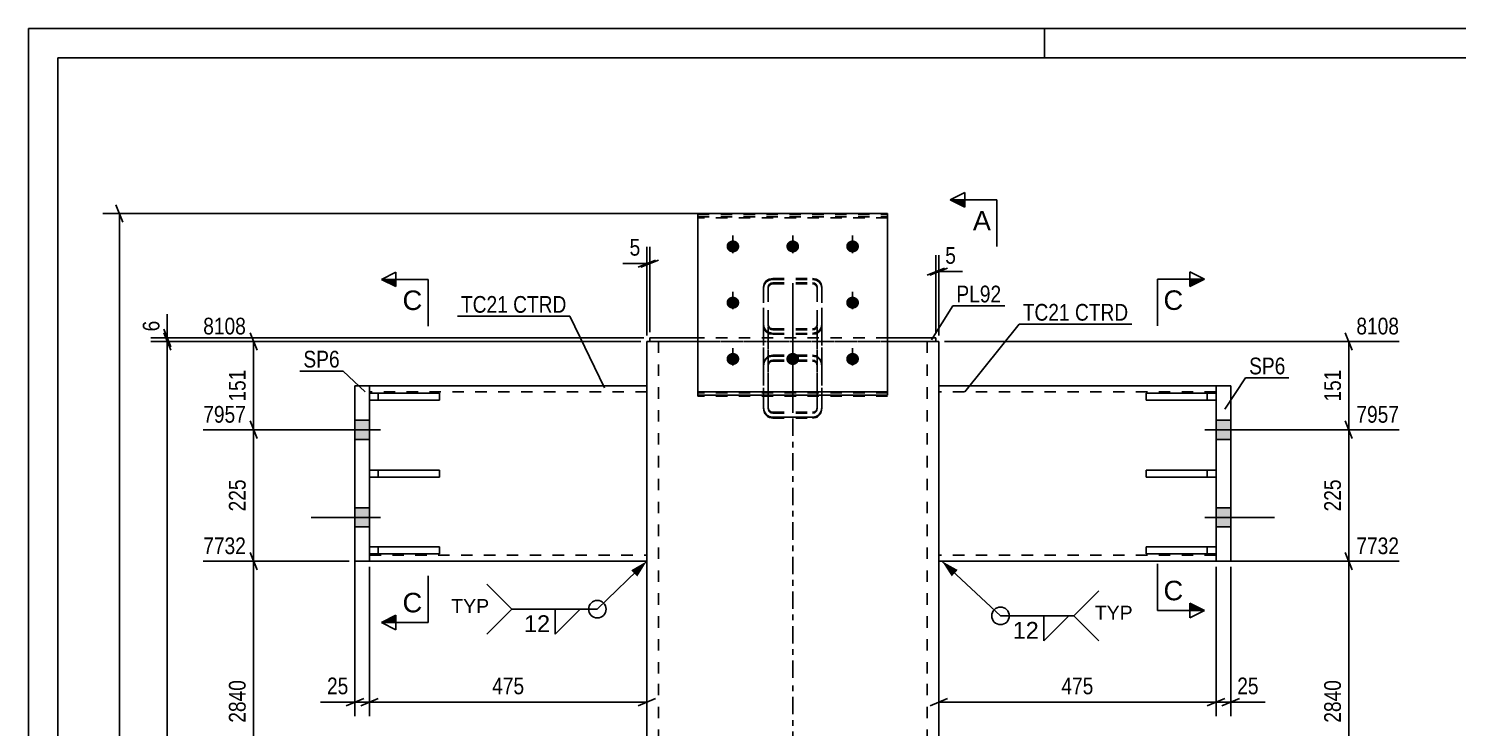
# Model space of a CAD drawing. Header units: millimetres. Extents: x -131 to 463, y -178 to 242.
# Drawn here: x -130.9 to 113.8, y 122.5 to 242.2 of the extents above; entities that cross this region are included whole.
import ezdxf

# ---------------------------------------------------------------- set-up
doc = ezdxf.new("R2010")
doc.units = ezdxf.units.MM
doc.linetypes.add('DXK_LINE_DOT2', pattern=[3.9198, 1.9599, -1.9599])
doc.linetypes.add('DXK_LINE_DOT3', pattern=[5.9187, 2.979, -0.9799, 0.9799, -0.9799])
doc.styles.add('Arial', font='ARIAL.TTF', dxfattribs={"height": 0.2})
doc.styles.add('Arial Narrow', font='ARIALN.TTF', dxfattribs={"height": 0.2})

# ---------------------------------------------------------------- blocks, each defined once
blk = doc.blocks.new('Unknown-284876763-1134')
at = {"color": 5, "linetype": 'Continuous'}
for p, q in [((463.1, 242.17), (-130.9, 242.17)), ((-130.9, 242.17), (-130.9, -177.83)), ((43.1, 237.17), (43.1, 242.17)), ((458.1, 237.17), (-125.9, 237.17)), ((-125.9, 237.17), (-125.9, -172.83))]:
    blk.add_line(p, q, dxfattribs=at)
blk = doc.blocks.new('Part-284876763-1867 - 1855')
at = {"color": 2, "linetype": 'Continuous'}
for p, q in [((60.51, 152.25), (60.51, 153.45)), ((72.51, 153.45), (60.51, 153.45)), ((72.51, 152.25), (60.51, 152.25)), ((72.51, 153.45), (72.51, 152.25))]:
    blk.add_line(p, q, dxfattribs=at)
at = {"color": 7, "linetype": 'DXK_LINE_DOT2'}
for p, q in [((71.01, 152.25), (71.01, 153.45)), ((72.51, 153.45), (72.51, 153.45)), ((72.51, 153.45), (72.51, 153.45)), ((72.51, 152.25), (72.51, 152.25)), ((72.51, 152.25), (72.51, 152.25))]:
    blk.add_line(p, q, dxfattribs=at)
blk = doc.blocks.new('Part-284876763-1868 - 1855')
at = {"color": 2, "linetype": 'Continuous'}
for p, q in [((60.51, 178.55), (60.51, 179.75)), ((72.51, 179.75), (60.51, 179.75)), ((72.51, 179.75), (72.51, 178.55)), ((72.51, 178.55), (60.51, 178.55))]:
    blk.add_line(p, q, dxfattribs=at)
at = {"color": 7, "linetype": 'DXK_LINE_DOT2'}
for p, q in [((71.01, 178.55), (71.01, 179.75)), ((72.51, 179.75), (72.51, 179.75)), ((72.51, 179.75), (72.51, 179.75)), ((72.51, 178.55), (72.51, 178.55)), ((72.51, 178.55), (72.51, 178.55))]:
    blk.add_line(p, q, dxfattribs=at)
blk = doc.blocks.new('Part-284876763-1869 - 1855')
at = {"color": 2, "linetype": 'Continuous'}
for p, q in [((60.51, 165.4), (60.51, 166.6)), ((72.51, 166.6), (60.51, 166.6)), ((72.51, 166.6), (72.51, 165.4)), ((72.51, 165.4), (60.51, 165.4))]:
    blk.add_line(p, q, dxfattribs=at)
at = {"color": 7, "linetype": 'DXK_LINE_DOT2'}
for p, q in [((71.01, 165.4), (71.01, 166.6)), ((72.51, 166.6), (72.51, 166.6)), ((72.51, 166.6), (72.51, 166.6)), ((72.51, 165.4), (72.51, 165.4)), ((72.51, 165.4), (72.51, 165.4))]:
    blk.add_line(p, q, dxfattribs=at)
blk = doc.blocks.new('Part-284876763-1870 - 1855')
at = {"color": 7, "linetype": 'DXK_LINE_DOT2'}
for p, q in [((72.51, 153.45), (60.51, 153.45)), ((60.51, 153.45), (60.51, 152.25)), ((60.51, 152.25), (72.51, 152.25)), ((71.01, 153.45), (71.01, 152.25)), ((72.51, 152.25), (72.51, 153.45))]:
    blk.add_line(p, q, dxfattribs=at)
blk = doc.blocks.new('Part-284876763-1871 - 1855')
at = {"color": 7, "linetype": 'DXK_LINE_DOT2'}
for p, q in [((72.51, 179.75), (60.51, 179.75)), ((60.51, 179.75), (60.51, 178.55)), ((71.01, 179.75), (71.01, 178.55)), ((72.51, 178.55), (72.51, 179.75)), ((60.51, 178.55), (72.51, 178.55))]:
    blk.add_line(p, q, dxfattribs=at)
blk = doc.blocks.new('Part-284876763-1872 - 1855')
at = {"color": 7, "linetype": 'DXK_LINE_DOT2'}
for p, q in [((72.51, 166.6), (60.51, 166.6)), ((60.51, 166.6), (60.51, 165.4)), ((71.01, 165.4), (71.01, 166.6)), ((72.51, 165.4), (72.51, 166.6)), ((60.51, 165.4), (72.51, 165.4))]:
    blk.add_line(p, q, dxfattribs=at)
blk = doc.blocks.new('Bolt-284876763-1873 - 1855')
at = {"linetype": 'Continuous'}
for points in [[(-10.26, 203.84), (-10.49, 203.87), (-10.7, 203.93), (-10.9, 204.04), (-11.07, 204.19), (-11.21, 204.36), (-11.3, 204.56), (-11.35, 204.77), (-11.35, 204.99), (-11.3, 205.2), (-11.21, 205.4), (-11.07, 205.57), (-10.9, 205.71), (-10.7, 205.82), (-10.49, 205.89), (-10.26, 205.91), (-10.03, 205.89), (-9.81, 205.82), (-9.61, 205.71), (-9.44, 205.57), (-9.3, 205.4), (-9.21, 205.2), (-9.16, 204.99), (-9.16, 204.77), (-9.21, 204.56), (-9.3, 204.36), (-9.44, 204.19), (-9.61, 204.04), (-9.81, 203.93), (-10.03, 203.87)], [(-0.01, 203.84), (-0.24, 203.87), (-0.45, 203.93), (-0.65, 204.04), (-0.82, 204.19), (-0.96, 204.36), (-1.05, 204.56), (-1.1, 204.77), (-1.1, 204.99), (-1.05, 205.2), (-0.96, 205.4), (-0.82, 205.57), (-0.65, 205.71), (-0.45, 205.82), (-0.24, 205.89), (-0.01, 205.91), (0.22, 205.89), (0.44, 205.82), (0.64, 205.71), (0.81, 205.57), (0.95, 205.4), (1.04, 205.2), (1.09, 204.99), (1.09, 204.77), (1.04, 204.56), (0.95, 204.36), (0.81, 204.19), (0.64, 204.04), (0.44, 203.93), (0.22, 203.87)], [(10.24, 203.84), (10.01, 203.87), (9.8, 203.93), (9.6, 204.04), (9.43, 204.19), (9.29, 204.36), (9.2, 204.56), (9.15, 204.77), (9.15, 204.99), (9.2, 205.2), (9.29, 205.4), (9.43, 205.57), (9.6, 205.71), (9.8, 205.82), (10.01, 205.89), (10.24, 205.91), (10.47, 205.89), (10.69, 205.82), (10.89, 205.71), (11.06, 205.57), (11.2, 205.4), (11.29, 205.2), (11.34, 204.99), (11.34, 204.77), (11.29, 204.56), (11.2, 204.36), (11.06, 204.19), (10.89, 204.04), (10.69, 203.93), (10.47, 203.87)], [(-10.26, 194.21), (-10.49, 194.24), (-10.7, 194.3), (-10.9, 194.41), (-11.07, 194.55), (-11.21, 194.73), (-11.3, 194.93), (-11.35, 195.14), (-11.35, 195.35), (-11.3, 195.57), (-11.21, 195.76), (-11.07, 195.94), (-10.9, 196.08), (-10.7, 196.19), (-10.49, 196.26), (-10.26, 196.28), (-10.03, 196.26), (-9.81, 196.19), (-9.61, 196.08), (-9.44, 195.94), (-9.3, 195.76), (-9.21, 195.57), (-9.16, 195.35), (-9.16, 195.14), (-9.21, 194.93), (-9.3, 194.73), (-9.44, 194.55), (-9.61, 194.41), (-9.81, 194.3), (-10.03, 194.24)], [(10.24, 194.21), (10.01, 194.24), (9.8, 194.3), (9.6, 194.41), (9.43, 194.55), (9.29, 194.73), (9.2, 194.93), (9.15, 195.14), (9.15, 195.35), (9.2, 195.57), (9.29, 195.76), (9.43, 195.94), (9.6, 196.08), (9.8, 196.19), (10.01, 196.26), (10.24, 196.28), (10.47, 196.26), (10.69, 196.19), (10.89, 196.08), (11.06, 195.94), (11.2, 195.76), (11.29, 195.57), (11.34, 195.35), (11.34, 195.14), (11.29, 194.93), (11.2, 194.73), (11.06, 194.55), (10.89, 194.41), (10.69, 194.3), (10.47, 194.24)], [(-10.26, 184.58), (-10.49, 184.6), (-10.7, 184.67), (-10.9, 184.78), (-11.07, 184.92), (-11.21, 185.1), (-11.3, 185.3), (-11.35, 185.51), (-11.35, 185.72), (-11.3, 185.93), (-11.21, 186.13), (-11.07, 186.31), (-10.9, 186.45), (-10.7, 186.56), (-10.49, 186.63), (-10.26, 186.65), (-10.03, 186.63), (-9.81, 186.56), (-9.61, 186.45), (-9.44, 186.31), (-9.3, 186.13), (-9.21, 185.93), (-9.16, 185.72), (-9.16, 185.51), (-9.21, 185.3), (-9.3, 185.1), (-9.44, 184.92), (-9.61, 184.78), (-9.81, 184.67), (-10.03, 184.6)], [(-0.01, 184.58), (-0.24, 184.6), (-0.45, 184.67), (-0.65, 184.78), (-0.82, 184.92), (-0.96, 185.1), (-1.05, 185.3), (-1.1, 185.51), (-1.1, 185.72), (-1.05, 185.93), (-0.96, 186.13), (-0.82, 186.31), (-0.65, 186.45), (-0.45, 186.56), (-0.24, 186.63), (-0.01, 186.65), (0.22, 186.63), (0.44, 186.56), (0.64, 186.45), (0.81, 186.31), (0.95, 186.13), (1.04, 185.93), (1.09, 185.72), (1.09, 185.51), (1.04, 185.3), (0.95, 185.1), (0.81, 184.92), (0.64, 184.78), (0.44, 184.67), (0.22, 184.6)], [(10.24, 184.58), (10.01, 184.6), (9.8, 184.67), (9.6, 184.78), (9.43, 184.92), (9.29, 185.1), (9.2, 185.3), (9.15, 185.51), (9.15, 185.72), (9.2, 185.93), (9.29, 186.13), (9.43, 186.31), (9.6, 186.45), (9.8, 186.56), (10.01, 186.63), (10.24, 186.65), (10.47, 186.63), (10.69, 186.56), (10.89, 186.45), (11.06, 186.31), (11.2, 186.13), (11.29, 185.93), (11.34, 185.72), (11.34, 185.51), (11.29, 185.3), (11.2, 185.1), (11.06, 184.92), (10.89, 184.78), (10.69, 184.67), (10.47, 184.6)]]:
    blk.add_hatch(color=1, dxfattribs=at).paths.add_polyline_path(points)
at = {"color": 1, "linetype": 'Continuous'}
for p, q in [((-10.26, 203.89), (-10.26, 206.73)), ((-0.01, 203.89), (-0.01, 206.73)), ((10.24, 203.89), (10.24, 206.73)), ((-10.26, 194.25), (-10.26, 197.09)), ((10.24, 194.25), (10.24, 197.09)), ((-10.26, 184.62), (-10.26, 187.46)), ((-0.01, 184.62), (-0.01, 187.46)), ((10.24, 184.62), (10.24, 187.46))]:
    blk.add_line(p, q, dxfattribs=at)
blk = doc.blocks.new('Part-284876763-1874 - 1855')
at = {"color": 2, "linetype": 'Continuous'}
for p, q in [((16.24, 210.52), (-16.26, 210.52)), ((-16.26, 210.52), (-16.26, 179.43)), ((16.24, 210.52), (16.24, 179.43)), ((-16.26, 179.98), (16.24, 179.98)), ((-16.26, 179.43), (16.24, 179.43))]:
    blk.add_line(p, q, dxfattribs=at)
at = {"color": 7, "linetype": 'DXK_LINE_DOT2'}
for p, q in [((-16.26, 210.52), (-16.26, 209.97)), ((16.24, 209.97), (16.24, 210.52)), ((-16.26, 209.97), (16.24, 209.97))]:
    blk.add_line(p, q, dxfattribs=at)
blk = doc.blocks.new('Bolt-284876763-2067 - 1855')
at = {"linetype": 'Continuous'}
for points in [[(-74.99, 175.15), (-74.99, 171.85), (-72.49, 171.85), (-72.49, 175.15)], [(-74.99, 175.15), (-74.99, 171.85), (-72.49, 171.85), (-72.49, 175.15)], [(-74.99, 160.15), (-74.99, 156.85), (-72.49, 156.85), (-72.49, 160.15)], [(-74.99, 160.15), (-74.99, 156.85), (-72.49, 156.85), (-72.49, 160.15)]]:
    blk.add_hatch(color=1, dxfattribs=at).paths.add_polyline_path(points)
at = {"color": 1, "linetype": 'Continuous'}
for p, q in [((-72.49, 175.15), (-74.99, 175.15)), ((-72.49, 175.15), (-74.99, 175.15)), ((-70.59, 173.5), (-82.49, 173.5)), ((-70.59, 173.5), (-82.49, 173.5)), ((-72.49, 171.85), (-74.99, 171.85)), ((-72.49, 171.85), (-74.99, 171.85)), ((-72.49, 160.15), (-74.99, 160.15)), ((-72.49, 160.15), (-74.99, 160.15)), ((-70.59, 158.5), (-82.49, 158.5)), ((-70.59, 158.5), (-82.49, 158.5)), ((-72.49, 156.85), (-74.99, 156.85)), ((-72.49, 156.85), (-74.99, 156.85))]:
    blk.add_line(p, q, dxfattribs=at)
blk = doc.blocks.new('Part-284876763-1886 - 1855')
at = {"color": 7, "linetype": 'DXK_LINE_DOT2'}
for p, q in [((-5.01, 197.72), (-4.89, 198.3)), ((-4.89, 198.3), (-4.54, 198.79)), ((-4.54, 198.79), (-4.02, 199.11)), ((-3.97, 198.25), (-4.15, 198.01)), ((-4.02, 199.11), (-3.41, 199.23)), ((-3.71, 198.42), (-3.97, 198.25)), ((-3.41, 198.47), (-3.71, 198.42)), ((-3.41, 199.23), (3.39, 199.23)), ((-3.41, 198.47), (3.39, 198.47)), ((3.39, 199.23), (4.01, 199.11)), ((3.7, 198.42), (3.39, 198.47)), ((3.96, 198.25), (3.7, 198.42)), ((4.13, 198.01), (3.96, 198.25)), ((4.01, 199.11), (4.52, 198.79)), ((4.52, 198.79), (4.87, 198.3)), ((4.87, 198.3), (4.99, 197.72)), ((-5.01, 191.33), (-5.01, 197.72)), ((-5.01, 197.72), (-5.01, 184.4)), ((-4.15, 198.01), (-4.21, 197.72)), ((-4.21, 197.72), (-4.21, 189.21)), ((-4.21, 197.72), (-4.21, 184.4)), ((4.19, 197.72), (4.13, 198.01)), ((4.19, 197.72), (4.19, 189.21)), ((4.19, 197.72), (4.19, 184.4)), ((4.99, 191.33), (4.99, 197.72)), ((4.99, 197.72), (4.99, 184.4)), ((-5.01, 177.17), (-5.01, 191.33)), ((-4.89, 190.76), (-5.01, 191.33)), ((-4.21, 191.33), (-4.15, 191.04)), ((-4.15, 191.04), (-3.97, 190.8)), ((3.96, 190.8), (4.13, 191.04)), ((4.13, 191.04), (4.19, 191.33)), ((4.99, 191.33), (4.87, 190.76)), ((4.99, 191.33), (4.99, 177.17)), ((-4.54, 190.27), (-4.89, 190.76)), ((-4.02, 189.94), (-4.54, 190.27)), ((-4.21, 189.21), (-4.21, 177.17)), ((-3.41, 189.83), (-4.02, 189.94)), ((-3.97, 190.8), (-3.71, 190.64)), ((-3.71, 190.64), (-3.41, 190.58)), ((-3.41, 190.58), (3.39, 190.58)), ((-3.41, 189.83), (3.39, 189.83)), ((3.39, 190.58), (3.7, 190.64)), ((4.01, 189.94), (3.39, 189.83)), ((3.7, 190.64), (3.96, 190.8)), ((4.52, 190.27), (4.01, 189.94)), ((4.19, 189.21), (4.19, 177.17)), ((4.87, 190.76), (4.52, 190.27)), ((-3.41, 186.11), (-4.02, 185.98)), ((-3.41, 186.11), (3.39, 186.11)), ((4.01, 185.98), (3.39, 186.11)), ((-4.89, 185.05), (-5.01, 184.4)), ((-5.01, 184.4), (-5.01, 177.17)), ((-4.21, 184.4), (-4.15, 184.73)), ((-4.21, 177.17), (-4.21, 184.4)), ((-3.71, 185.19), (-3.41, 185.25)), ((-3.41, 185.25), (3.39, 185.25)), ((3.39, 185.25), (3.7, 185.19)), ((4.13, 184.73), (4.19, 184.4)), ((4.19, 177.17), (4.19, 184.4)), ((4.99, 184.4), (4.87, 185.05)), ((4.99, 177.17), (4.99, 184.4)), ((-5.01, 177.17), (-4.89, 176.52)), ((-4.15, 176.84), (-4.21, 177.17)), ((-3.41, 176.32), (-3.71, 176.38)), ((-3.41, 176.32), (3.39, 176.32)), ((3.7, 176.38), (3.39, 176.32)), ((4.19, 177.17), (4.13, 176.84)), ((4.87, 176.52), (4.99, 177.17)), ((-4.02, 175.59), (-3.41, 175.46)), ((-3.41, 175.46), (3.39, 175.46)), ((3.39, 175.46), (4.01, 175.59))]:
    blk.add_line(p, q, dxfattribs=at)
at = {"color": 7, "linetype": 'DXK_LINE_DOT3'}
blk.add_line((-0.01, 197.95), (-0.01, 177.36), dxfattribs=at)
at = {"color": 7, "linetype": 'DXK_LINE_DOT2'}
for centre, radius, start, end in [((-3.34, 184.47), 1.65, 114.32, 159.2417), ((-3.37, 184.44), 0.827, 114.32, 159.2417), ((3.36, 184.44), 0.827, 20.7583, 65.68), ((3.32, 184.47), 1.65, 20.7583, 65.68), ((-3.34, 177.1), 1.65, 200.7583, 245.68), ((-3.37, 177.13), 0.827, 200.7583, 245.68), ((3.36, 177.13), 0.827, 294.32, 339.2417), ((3.32, 177.1), 1.65, 294.32, 339.2417)]:
    blk.add_arc(centre, radius, start, end, dxfattribs=at)
blk = doc.blocks.new('Part-284876763-1970 - 1855')
at = {"color": 2, "linetype": 'Continuous'}
for p, q in [((25.01, 181), (25.01, 179)), ((72.51, 181), (25.01, 181)), ((25.01, 151), (25.01, 179)), ((25.01, 151), (72.51, 151))]:
    blk.add_line(p, q, dxfattribs=at)
at = {"color": 7, "linetype": 'DXK_LINE_DOT2'}
for p, q in [((72.51, 180), (25.01, 180)), ((72.51, 151), (72.51, 181)), ((25.01, 152), (25.01, 152.08)), ((72.51, 152), (25.01, 152))]:
    blk.add_line(p, q, dxfattribs=at)
blk = doc.blocks.new('Part-284876763-1942 - 1855')
at = {"color": 2, "linetype": 'Continuous'}
for p, q in [((-72.49, 181), (-25, 181)), ((-72.49, 151), (-25, 151))]:
    blk.add_line(p, q, dxfattribs=at)
at = {"color": 7, "linetype": 'DXK_LINE_DOT2'}
for p, q in [((-72.49, 181), (-72.49, 151)), ((-24.99, 180), (-72.49, 180)), ((-25, 181), (-24.99, 181)), ((-24.99, 181), (-25, 181)), ((-24.99, 181), (-24.99, 151)), ((-72.49, 152), (-24.99, 152)), ((-25, 151), (-24.99, 151)), ((-24.99, 151), (-25, 151))]:
    blk.add_line(p, q, dxfattribs=at)
blk = doc.blocks.new('Part-284876763-2005 - 1855')
at = {"color": 2, "linetype": 'Continuous'}
for p, q in [((72.51, 181), (72.51, 151)), ((75.01, 181), (72.51, 181)), ((75.01, 151), (75.01, 181)), ((72.51, 151), (75.01, 151))]:
    blk.add_line(p, q, dxfattribs=at)
blk = doc.blocks.new('Part-284876763-2015 - 1855')
at = {"color": 2, "linetype": 'Continuous'}
for p, q in [((-74.99, 181), (-74.99, 151)), ((-72.49, 181), (-74.99, 181)), ((-72.49, 151), (-72.49, 181)), ((-74.99, 151), (-72.49, 151))]:
    blk.add_line(p, q, dxfattribs=at)
blk = doc.blocks.new('Part-284876763-2017 - 1855')
at = {"color": 2, "linetype": 'Continuous'}
for p, q in [((-72.49, 153.45), (-60.49, 153.45)), ((-72.49, 153.45), (-72.49, 152.25)), ((-72.49, 152.25), (-60.49, 152.25)), ((-60.49, 153.45), (-60.49, 152.25))]:
    blk.add_line(p, q, dxfattribs=at)
at = {"color": 7, "linetype": 'DXK_LINE_DOT2'}
blk.add_line((-70.99, 152.25), (-70.99, 153.45), dxfattribs=at)
blk = doc.blocks.new('Part-284876763-2020 - 1855')
at = {"color": 7, "linetype": 'DXK_LINE_DOT2'}
for p, q in [((-60.49, 153.45), (-72.49, 153.45)), ((-72.49, 153.45), (-72.49, 152.25)), ((-72.49, 152.25), (-60.49, 152.25)), ((-70.99, 153.45), (-70.99, 152.25)), ((-60.49, 152.25), (-60.49, 153.45))]:
    blk.add_line(p, q, dxfattribs=at)
blk = doc.blocks.new('Part-284876763-2040 - 1855')
at = {"color": 2, "linetype": 'Continuous'}
for p, q in [((-24.5, 189.21), (-16.26, 189.21)), ((-24.5, 189.21), (-24.5, 188.61)), ((-24.5, 188.61), (-22.82, 188.61)), ((24.5, 189.21), (16.24, 189.21)), ((24.5, 188.61), (22.82, 188.61)), ((24.5, 189.21), (24.5, 188.61))]:
    blk.add_line(p, q, dxfattribs=at)
at = {"color": 7, "linetype": 'DXK_LINE_DOT2'}
for p, q in [((22.82, 188.61), (-22.82, 188.61)), ((16.24, 189.21), (-16.26, 189.21))]:
    blk.add_line(p, q, dxfattribs=at)
blk = doc.blocks.new('Part-284876763-2041 - 1855')
at = {"color": 7, "linetype": 'DXK_LINE_DOT2'}
for p, q in [((-4.89, 198.47), (-5.01, 197.89)), ((-4.54, 198.96), (-4.89, 198.47)), ((-4.02, 199.28), (-4.54, 198.96)), ((-4.15, 198.18), (-3.97, 198.43)), ((-3.41, 199.4), (-4.02, 199.28)), ((-3.97, 198.43), (-3.71, 198.59)), ((-3.71, 198.59), (-3.41, 198.65)), ((-3.41, 199.4), (3.39, 199.4)), ((-3.41, 198.65), (3.39, 198.65)), ((4.01, 199.28), (3.39, 199.4)), ((3.39, 198.65), (3.7, 198.59)), ((3.7, 198.59), (3.96, 198.43)), ((3.96, 198.43), (4.13, 198.18)), ((4.52, 198.96), (4.01, 199.28)), ((4.87, 198.47), (4.52, 198.96)), ((4.99, 197.89), (4.87, 198.47)), ((-5.01, 184.58), (-5.01, 197.89)), ((-5.01, 197.89), (-5.01, 191.5)), ((-4.21, 197.89), (-4.15, 198.18)), ((-4.21, 197.89), (-4.21, 184.58)), ((-4.21, 191.5), (-4.21, 197.89)), ((4.13, 198.18), (4.19, 197.89)), ((4.19, 197.89), (4.19, 184.58)), ((4.19, 191.5), (4.19, 197.89)), ((4.99, 184.58), (4.99, 197.89)), ((4.99, 191.5), (4.99, 197.89)), ((-5.01, 191.5), (-5.01, 179.43)), ((-5.01, 191.5), (-4.89, 190.93)), ((-4.89, 190.93), (-4.54, 190.44)), ((-4.21, 177.34), (-4.21, 191.5)), ((-4.15, 191.22), (-4.21, 191.5)), ((-3.97, 190.97), (-4.15, 191.22)), ((-3.71, 190.81), (-3.97, 190.97)), ((3.96, 190.97), (3.7, 190.81)), ((4.13, 191.22), (3.96, 190.97)), ((4.19, 191.5), (4.13, 191.22)), ((4.19, 177.34), (4.19, 191.5)), ((4.52, 190.44), (4.87, 190.93)), ((4.87, 190.93), (4.99, 191.5)), ((4.99, 191.5), (4.99, 179.43)), ((-4.54, 190.44), (-4.02, 190.12)), ((-4.02, 190.12), (-3.41, 190)), ((-3.41, 190.75), (-3.71, 190.81)), ((-3.41, 190.75), (3.39, 190.75)), ((-3.41, 190), (3.39, 190)), ((3.7, 190.81), (3.39, 190.75)), ((3.39, 190), (4.01, 190.12)), ((4.01, 190.12), (4.52, 190.44)), ((-4.02, 186.15), (-3.41, 186.28)), ((-3.41, 186.28), (3.39, 186.28)), ((3.39, 186.28), (4.01, 186.15)), ((-5.01, 184.58), (-4.89, 185.23)), ((-5.01, 184.58), (-5.01, 179.43)), ((-4.15, 184.9), (-4.21, 184.58)), ((-4.21, 177.34), (-4.21, 184.58)), ((-3.41, 185.43), (-3.71, 185.36)), ((-3.41, 185.43), (3.39, 185.43)), ((3.7, 185.36), (3.39, 185.43)), ((4.19, 184.58), (4.13, 184.9)), ((4.19, 177.34), (4.19, 184.58)), ((4.87, 185.23), (4.99, 184.58)), ((4.99, 184.58), (4.99, 179.43)), ((-4.21, 177.34), (-4.15, 177.01)), ((-3.71, 176.55), (-3.41, 176.49)), ((-3.41, 176.49), (3.39, 176.49)), ((3.39, 176.49), (3.7, 176.55)), ((4.13, 177.01), (4.19, 177.34))]:
    blk.add_line(p, q, dxfattribs=at)
at = {"color": 7, "linetype": 'DXK_LINE_DOT3'}
blk.add_line((-0.01, 177.54), (-0.01, 198.12), dxfattribs=at)
at = {"color": 2, "linetype": 'Continuous'}
for p, q in [((-5.01, 179.43), (-5.01, 177.34)), ((4.99, 179.43), (4.99, 177.34)), ((-4.89, 176.69), (-5.01, 177.34)), ((4.99, 177.34), (4.87, 176.69)), ((-3.41, 175.64), (-4.02, 175.77)), ((-3.41, 175.64), (3.39, 175.64)), ((4.01, 175.77), (3.39, 175.64))]:
    blk.add_line(p, q, dxfattribs=at)
at = {"color": 7, "linetype": 'DXK_LINE_DOT2'}
for centre, radius, start, end in [((-3.34, 184.64), 1.65, 114.32, 159.2417), ((3.32, 184.64), 1.65, 20.7583, 65.68), ((-3.37, 184.61), 0.827, 114.32, 159.2417), ((3.36, 184.61), 0.827, 20.7583, 65.68), ((-3.37, 177.31), 0.827, 200.7583, 245.68), ((3.36, 177.31), 0.827, 294.32, 339.2417)]:
    blk.add_arc(centre, radius, start, end, dxfattribs=at)
at = {"color": 2, "linetype": 'Continuous'}
for centre, start, end in [((-3.34, 177.27), 200.7583, 245.68), ((3.32, 177.27), 294.32, 339.2417)]:
    blk.add_arc(centre, 1.65, start, end, dxfattribs=at)
blk = doc.blocks.new('Part-284876763-2043 - 1855')
at = {"color": 7, "linetype": 'DXK_LINE_DOT2'}
for p, q in [((-16.26, 210.34), (16.24, 210.34)), ((-16.26, 209.8), (-16.26, 210.34)), ((-16.26, 179.26), (-16.26, 210.34)), ((16.24, 209.8), (-16.26, 209.8)), ((16.24, 209.8), (16.24, 210.34)), ((16.24, 210.34), (16.24, 179.26)), ((16.24, 179.8), (-16.26, 179.8)), ((16.24, 179.26), (-16.26, 179.26))]:
    blk.add_line(p, q, dxfattribs=at)
blk = doc.blocks.new('Part-284876763-2045 - 1855')
at = {"color": 2, "linetype": 'Continuous'}
for p, q in [((-72.49, 166.6), (-60.49, 166.6)), ((-72.49, 166.6), (-72.49, 165.4)), ((-60.49, 166.6), (-60.49, 165.4)), ((-72.49, 165.4), (-60.49, 165.4))]:
    blk.add_line(p, q, dxfattribs=at)
at = {"color": 7, "linetype": 'DXK_LINE_DOT2'}
blk.add_line((-70.99, 165.4), (-70.99, 166.6), dxfattribs=at)
blk = doc.blocks.new('Part-284876763-2046 - 1855')
at = {"color": 2, "linetype": 'Continuous'}
for p, q in [((-72.49, 179.75), (-60.49, 179.75)), ((-72.49, 179.75), (-72.49, 178.55)), ((-60.49, 179.75), (-60.49, 178.55)), ((-72.49, 178.55), (-60.49, 178.55))]:
    blk.add_line(p, q, dxfattribs=at)
at = {"color": 7, "linetype": 'DXK_LINE_DOT2'}
blk.add_line((-70.99, 178.55), (-70.99, 179.75), dxfattribs=at)
blk = doc.blocks.new('Part-284876763-2047 - 1855')
at = {"color": 7, "linetype": 'DXK_LINE_DOT2'}
for p, q in [((-60.49, 166.6), (-72.49, 166.6)), ((-72.49, 166.6), (-72.49, 165.4)), ((-70.99, 165.4), (-70.99, 166.6)), ((-60.49, 165.4), (-60.49, 166.6)), ((-72.49, 165.4), (-60.49, 165.4))]:
    blk.add_line(p, q, dxfattribs=at)
blk = doc.blocks.new('Part-284876763-2048 - 1855')
at = {"color": 7, "linetype": 'DXK_LINE_DOT2'}
for p, q in [((-60.49, 179.75), (-72.49, 179.75)), ((-72.49, 179.75), (-72.49, 178.55)), ((-70.99, 179.75), (-70.99, 178.55)), ((-60.49, 178.55), (-60.49, 179.75)), ((-72.49, 178.55), (-60.49, 178.55))]:
    blk.add_line(p, q, dxfattribs=at)
blk = doc.blocks.new('Bolt-284876763-2066 - 1855')
at = {"color": 1, "linetype": 'DXK_LINE_DOT2'}
for p, q in [((-10.26, 205.7), (-10.26, 202.86)), ((-0.01, 205.7), (-0.01, 202.86)), ((10.24, 205.7), (10.24, 202.86)), ((-10.26, 196.07), (-10.26, 193.23)), ((10.24, 196.07), (10.24, 193.23)), ((-10.26, 186.43), (-10.26, 183.6)), ((-0.01, 186.43), (-0.01, 183.6)), ((10.24, 186.43), (10.24, 183.6))]:
    blk.add_line(p, q, dxfattribs=at)
blk = doc.blocks.new('Bolt-284876763-2069 - 1855')
at = {"linetype": 'Continuous'}
for points in [[(72.51, 175.15), (72.51, 171.85), (75.01, 171.85), (75.01, 175.15)], [(72.51, 175.15), (72.51, 171.85), (75.01, 171.85), (75.01, 175.15)], [(72.51, 160.15), (72.51, 156.85), (75.01, 156.85), (75.01, 160.15)], [(72.51, 160.15), (72.51, 156.85), (75.01, 156.85), (75.01, 160.15)]]:
    blk.add_hatch(color=1, dxfattribs=at).paths.add_polyline_path(points)
at = {"color": 1, "linetype": 'Continuous'}
for p, q in [((72.51, 175.15), (75.01, 175.15)), ((72.51, 175.15), (75.01, 175.15)), ((70.61, 173.5), (82.51, 173.5)), ((70.61, 173.5), (82.51, 173.5)), ((72.51, 171.85), (75.01, 171.85)), ((72.51, 171.85), (75.01, 171.85)), ((72.51, 160.15), (75.01, 160.15)), ((72.51, 160.15), (75.01, 160.15)), ((70.61, 158.5), (82.51, 158.5)), ((70.61, 158.5), (82.51, 158.5)), ((72.51, 156.85), (75.01, 156.85)), ((72.51, 156.85), (75.01, 156.85))]:
    blk.add_line(p, q, dxfattribs=at)
blk = doc.blocks.new('Part-284876763-2075 - 1855')
at = {"color": 7, "linetype": 'DXK_LINE_DOT3'}
for p, q in [((0, 131), (0, 198.61)), ((0, 36), (0, 130))]:
    blk.add_line(p, q, dxfattribs=at)
at = {"color": 2, "linetype": 'Continuous'}
for p, q in [((-25, 188.61), (-25, 131)), ((-25, 188.61), (-24.5, 188.61)), ((-22.82, 188.61), (-21, 188.61)), ((-21, 188.61), (-16.26, 188.61)), ((22.82, 188.61), (16.24, 188.61)), ((25, 188.61), (24.5, 188.61)), ((25, 131), (25, 188.61)), ((-25, 130), (-25, 36)), ((25, 36), (25, 130))]:
    blk.add_line(p, q, dxfattribs=at)
at = {"color": 7, "linetype": 'DXK_LINE_DOT2'}
for p, q in [((-25, 188.61), (-22.82, 188.61)), ((-24.5, 188.61), (-23.83, 188.61)), ((-23, 188.61), (-23, 131)), ((-16.26, 188.61), (16.24, 188.61)), ((24.5, 188.61), (21, 188.61)), ((23, 188.61), (23, 131)), ((-23, 130), (-23, 36)), ((23, 130), (23, 36))]:
    blk.add_line(p, q, dxfattribs=at)
blk = doc.blocks.new('StraightDimension-284876763-2356 - 1855')
at = {"color": 7, "linetype": 'Continuous'}
for p, q in [((-26, 188.61), (-100.98, 188.61)), ((-91.77, 187.11), (-92.97, 190.11)), ((-92.37, 173.5), (-92.37, 188.61)), ((-92.97, 175), (-91.77, 172)), ((-80.99, 173.5), (-100.98, 173.5))]:
    blk.add_line(p, q, dxfattribs=at)
at = {"color": 0, "linetype": 'Continuous'}
blk.add_wipeout([(-93.07, 189.21), (-93.07, 193.41), (-101.58, 193.41), (-101.58, 189.21)], dxfattribs=at)
at = {"color": 0}
blk.add_wipeout([(-93.12, 184.39), (-97.32, 184.39), (-97.32, 177.71), (-93.12, 177.71)], dxfattribs=at)
at = {"color": 3, "linetype": 'Continuous', "style": 'Arial Narrow'}
blk.add_text('8108', height=2.863, dxfattribs=at).set_placement((-100.98, 189.81))
at = {"color": 3, "style": 'Arial Narrow'}
blk.add_text('151', height=2.863, rotation=90.0002, dxfattribs=at).set_placement((-93.72, 178.31))
blk = doc.blocks.new('StraightDimension-284876763-2451 - 1855')
at = {"color": 7, "linetype": 'Continuous'}
for p, q in [((-25.5, 189.21), (-109.98, 189.21)), ((-26, 188.61), (-109.98, 188.61)), ((-107.73, 190.71), (-106.53, 187.71)), ((-106.53, 187.11), (-107.73, 190.11)), ((-107.13, 188.61), (-107.13, 189.21))]:
    blk.add_line(p, q, dxfattribs=at)
at = {"color": 0}
blk.add_wipeout([(-107.88, 192.76), (-112.08, 192.76), (-112.08, 189.73), (-107.88, 189.73)], dxfattribs=at)
at = {"color": 7, "linetype": 'Continuous'}
blk.add_line((-107.13, 189.21), (-107.13, 193.28), dxfattribs=at)
blk.add_line((-107.13, 189.21), (-107.13, 193.28), dxfattribs=at)
at = {"color": 3, "style": 'Arial Narrow'}
blk.add_text('6', height=2.86, rotation=90.0002, dxfattribs=at).set_placement((-108.48, 190.33))
blk = doc.blocks.new('StraightDimension-284876763-2461 - 1855')
at = {"color": 7, "linetype": 'Continuous'}
for p, q in [((-26, 188.61), (-109.98, 188.61)), ((-106.53, 187.11), (-107.73, 190.11)), ((-107.13, 0), (-107.13, 188.61))]:
    blk.add_line(p, q, dxfattribs=at)
blk = doc.blocks.new('StraightDimension-284876763-2087 - 1855')
at = {"color": 7, "linetype": 'Continuous'}
for p, q in [((-74.99, 165), (-74.99, 124.46)), ((-72.49, 150), (-72.49, 124.46)), ((-76.49, 126.26), (-73.49, 127.46)), ((-70.99, 127.46), (-73.99, 126.26)), ((-74.99, 126.86), (-72.49, 126.86))]:
    blk.add_line(p, q, dxfattribs=at)
at = {"color": 0}
blk.add_wipeout([(-75.52, 127.61), (-75.52, 131.81), (-80.38, 131.81), (-80.38, 127.61)], dxfattribs=at)
at = {"color": 7, "linetype": 'Continuous'}
blk.add_line((-74.99, 126.86), (-80.9, 126.86), dxfattribs=at)
blk.add_line((-74.99, 126.86), (-80.9, 126.86), dxfattribs=at)
at = {"color": 3, "style": 'Arial Narrow'}
blk.add_text('25', height=2.863, dxfattribs=at).set_placement((-79.78, 128.21))
blk = doc.blocks.new('StraightDimension-284876763-2092 - 1855')
at = {"color": 7, "linetype": 'Continuous'}
for p, q in [((72.51, 150), (72.51, 124.46)), ((75.01, 150), (75.01, 124.46)), ((71.01, 126.26), (74.01, 127.46)), ((76.51, 127.46), (73.51, 126.26)), ((72.51, 126.86), (75.01, 126.86))]:
    blk.add_line(p, q, dxfattribs=at)
at = {"color": 0}
blk.add_wipeout([(80.39, 127.61), (80.39, 131.81), (75.53, 131.81), (75.53, 127.61)], dxfattribs=at)
at = {"color": 7, "linetype": 'Continuous'}
blk.add_line((75.01, 126.86), (80.91, 126.86), dxfattribs=at)
blk.add_line((75.01, 126.86), (80.91, 126.86), dxfattribs=at)
at = {"color": 3, "style": 'Arial Narrow'}
blk.add_text('25', height=2.863, dxfattribs=at).set_placement((76.13, 128.21))
blk = doc.blocks.new('StraightDimension-284876763-2098 - 1855')
at = {"color": 7, "linetype": 'Continuous'}
for p, q in [((25.01, 150), (25.01, 124.46)), ((72.51, 150), (72.51, 124.46)), ((26.51, 127.46), (23.51, 126.26)), ((71.01, 126.26), (74.01, 127.46)), ((25.01, 126.86), (72.51, 126.86))]:
    blk.add_line(p, q, dxfattribs=at)
at = {"color": 0}
blk.add_wipeout([(52.1, 127.61), (52.1, 131.81), (45.41, 131.81), (45.41, 127.61)], dxfattribs=at)
at = {"color": 3, "style": 'Arial Narrow'}
blk.add_text('475', height=2.863, dxfattribs=at).set_placement((46.01, 128.21))
blk = doc.blocks.new('StraightDimension-284876763-2119 - 1855')
at = {"color": 7, "linetype": 'Continuous'}
for p, q in [((-72.49, 150), (-72.49, 124.46)), ((-24.99, 150), (-24.99, 124.46)), ((-70.99, 127.46), (-73.99, 126.26)), ((-26.49, 126.26), (-23.49, 127.46)), ((-72.49, 126.86), (-24.99, 126.86))]:
    blk.add_line(p, q, dxfattribs=at)
at = {"color": 0}
blk.add_wipeout([(-45.4, 127.61), (-45.4, 131.81), (-52.09, 131.81), (-52.09, 127.61)], dxfattribs=at)
at = {"color": 3, "style": 'Arial Narrow'}
blk.add_text('475', height=2.863, dxfattribs=at).set_placement((-51.49, 128.21))
blk = doc.blocks.new('StraightDimension-284876763-2226 - 1855')
at = {"color": 7, "linetype": 'Continuous'}
for p, q in [((24.5, 190.21), (24.5, 203.41)), ((25, 189.61), (25, 203.41)), ((23, 199.96), (26, 201.16)), ((26.5, 201.16), (23.5, 199.96)), ((24.5, 200.56), (25, 200.56))]:
    blk.add_line(p, q, dxfattribs=at)
at = {"color": 0}
blk.add_wipeout([(28.55, 201.31), (28.55, 205.51), (25.52, 205.51), (25.52, 201.31)], dxfattribs=at)
at = {"color": 7, "linetype": 'Continuous'}
blk.add_line((25, 200.56), (29.08, 200.56), dxfattribs=at)
blk.add_line((25, 200.56), (29.08, 200.56), dxfattribs=at)
at = {"color": 3, "style": 'Arial Narrow'}
blk.add_text('5', height=2.86, dxfattribs=at).set_placement((26.12, 201.91))
blk = doc.blocks.new('StraightDimension-284876763-2237 - 1855')
at = {"color": 7, "linetype": 'Continuous'}
for p, q in [((-25, 189.61), (-25, 204.8)), ((-24.5, 190.21), (-24.5, 204.8)), ((-26.5, 201.35), (-23.5, 202.55)), ((-23, 202.55), (-26, 201.35)), ((-25, 201.95), (-24.5, 201.95))]:
    blk.add_line(p, q, dxfattribs=at)
at = {"color": 0}
blk.add_wipeout([(-25.53, 202.7), (-25.53, 206.9), (-28.55, 206.9), (-28.55, 202.7)], dxfattribs=at)
at = {"color": 7, "linetype": 'Continuous'}
blk.add_line((-25, 201.95), (-29.08, 201.95), dxfattribs=at)
blk.add_line((-25, 201.95), (-29.08, 201.95), dxfattribs=at)
at = {"color": 3, "style": 'Arial Narrow'}
blk.add_text('5', height=2.86, dxfattribs=at).set_placement((-27.95, 203.3))
blk = doc.blocks.new('StraightDimension-284876763-2365 - 1855')
at = {"color": 7, "linetype": 'Continuous'}
for p, q in [((-91.77, 172), (-92.97, 175)), ((-80.99, 173.5), (-100.98, 173.5)), ((-92.37, 151), (-92.37, 173.5)), ((-92.97, 152.5), (-91.77, 149.5)), ((-75.99, 151), (-100.98, 151))]:
    blk.add_line(p, q, dxfattribs=at)
at = {"color": 0, "linetype": 'Continuous'}
blk.add_wipeout([(-93.07, 174.1), (-93.07, 178.3), (-101.58, 178.3), (-101.58, 174.1)], dxfattribs=at)
at = {"color": 0}
blk.add_wipeout([(-93.12, 165.59), (-97.32, 165.59), (-97.32, 158.91), (-93.12, 158.91)], dxfattribs=at)
at = {"color": 3, "linetype": 'Continuous', "style": 'Arial Narrow'}
blk.add_text('7957', height=2.863, dxfattribs=at).set_placement((-100.98, 174.7))
at = {"color": 3, "style": 'Arial Narrow'}
blk.add_text('225', height=2.863, rotation=90.0002, dxfattribs=at).set_placement((-93.72, 159.51))
blk = doc.blocks.new('StraightDimension-284876763-2374 - 1855')
at = {"color": 7, "linetype": 'Continuous'}
for p, q in [((-91.77, 149.5), (-92.97, 152.5)), ((-75.99, 151), (-100.98, 151)), ((-92.37, 103), (-92.37, 151)), ((-80.99, 103), (-100.98, 103)), ((-92.97, 104.5), (-91.77, 101.5))]:
    blk.add_line(p, q, dxfattribs=at)
at = {"color": 0, "linetype": 'Continuous'}
blk.add_wipeout([(-93.07, 151.6), (-93.07, 155.8), (-101.58, 155.8), (-101.58, 151.6)], dxfattribs=at)
at = {"color": 0}
blk.add_wipeout([(-93.12, 131.26), (-97.32, 131.26), (-97.32, 122.74), (-93.12, 122.74)], dxfattribs=at)
at = {"color": 3, "linetype": 'Continuous', "style": 'Arial Narrow'}
blk.add_text('7732', height=2.863, dxfattribs=at).set_placement((-100.98, 152.2))
at = {"color": 3, "style": 'Arial Narrow'}
blk.add_text('2840', height=2.863, rotation=90.0002, dxfattribs=at).set_placement((-93.72, 123.34))
blk = doc.blocks.new('StraightDimension-284876763-2403 - 1855')
at = {"color": 7, "linetype": 'Continuous'}
for p, q in [((26, 188.61), (103.85, 188.61)), ((95.84, 187.11), (94.64, 190.11)), ((95.24, 173.5), (95.24, 188.61)), ((94.64, 175), (95.84, 172)), ((79.99, 173.5), (103.85, 173.5))]:
    blk.add_line(p, q, dxfattribs=at)
at = {"color": 0, "linetype": 'Continuous'}
blk.add_wipeout([(104.45, 189.21), (104.45, 193.41), (95.94, 193.41), (95.94, 189.21)], dxfattribs=at)
at = {"color": 0}
blk.add_wipeout([(94.49, 184.39), (90.29, 184.39), (90.29, 177.71), (94.49, 177.71)], dxfattribs=at)
at = {"color": 3, "linetype": 'Continuous', "style": 'Arial Narrow'}
blk.add_text('8108', height=2.863, dxfattribs=at).set_placement((96.54, 189.81))
at = {"color": 3, "style": 'Arial Narrow'}
blk.add_text('151', height=2.863, rotation=90.0002, dxfattribs=at).set_placement((93.89, 178.31))
blk = doc.blocks.new('StraightDimension-284876763-2412 - 1855')
at = {"color": 7, "linetype": 'Continuous'}
for p, q in [((95.84, 172), (94.64, 175)), ((79.99, 173.5), (103.85, 173.5)), ((95.24, 151), (95.24, 173.5)), ((94.64, 152.5), (95.84, 149.5)), ((73.44, 151), (103.85, 151))]:
    blk.add_line(p, q, dxfattribs=at)
at = {"color": 0, "linetype": 'Continuous'}
blk.add_wipeout([(104.45, 174.1), (104.45, 178.3), (95.94, 178.3), (95.94, 174.1)], dxfattribs=at)
at = {"color": 0}
blk.add_wipeout([(94.49, 165.59), (90.29, 165.59), (90.29, 158.91), (94.49, 158.91)], dxfattribs=at)
at = {"color": 3, "linetype": 'Continuous', "style": 'Arial Narrow'}
blk.add_text('7957', height=2.863, dxfattribs=at).set_placement((96.54, 174.7))
at = {"color": 3, "style": 'Arial Narrow'}
blk.add_text('225', height=2.863, rotation=90.0002, dxfattribs=at).set_placement((93.89, 159.51))
blk = doc.blocks.new('StraightDimension-284876763-2424 - 1855')
at = {"color": 7, "linetype": 'Continuous'}
for p, q in [((95.84, 149.5), (94.64, 152.5)), ((73.44, 151), (103.85, 151)), ((95.24, 103), (95.24, 151)), ((79.99, 103), (103.85, 103)), ((94.64, 104.5), (95.84, 101.5))]:
    blk.add_line(p, q, dxfattribs=at)
at = {"color": 0, "linetype": 'Continuous'}
blk.add_wipeout([(104.45, 151.6), (104.45, 155.8), (95.94, 155.8), (95.94, 151.6)], dxfattribs=at)
at = {"color": 0}
blk.add_wipeout([(94.49, 131.26), (90.29, 131.26), (90.29, 122.74), (94.49, 122.74)], dxfattribs=at)
at = {"color": 3, "linetype": 'Continuous', "style": 'Arial Narrow'}
blk.add_text('7732', height=2.863, dxfattribs=at).set_placement((96.54, 152.2))
at = {"color": 3, "style": 'Arial Narrow'}
blk.add_text('2840', height=2.863, rotation=90.0002, dxfattribs=at).set_placement((93.89, 123.34))
blk = doc.blocks.new('StraightDimension-284876763-2444 - 1855')
at = {"color": 7, "linetype": 'Continuous'}
for p, q in [((-9.61, 210.52), (-118.18, 210.52)), ((-114.73, 209.02), (-115.93, 212.02)), ((-115.33, -2.5), (-115.33, 210.52))]:
    blk.add_line(p, q, dxfattribs=at)
blk = doc.blocks.new('Mark-284876763-2001 - 1855')
at = {"color": 0}
blk.add_wipeout([(84.38, 182.98), (84.38, 185.98), (78.17, 185.98), (78.17, 182.98)], dxfattribs=at)
blk.add_wipeout([(84.38, 182.98), (84.38, 185.98), (78.17, 185.98), (78.17, 182.98)], dxfattribs=at)
at = {"color": 30, "linetype": 'Continuous'}
for p, q in [((73.99, 177.02), (77.57, 182.38)), ((77.57, 182.38), (84.98, 182.38))]:
    blk.add_line(p, q, dxfattribs=at)
at = {"color": 3, "style": 'Arial Narrow'}
blk.add_text('SP6', height=2.863, dxfattribs=at).set_placement((78.17, 182.98))
blk = doc.blocks.new('Mark-284876763-1938 - 1855')
at = {"color": 0}
blk.add_wipeout([(-48.79, 193.52), (-48.79, 196.52), (-56.83, 196.52), (-56.83, 193.52)], dxfattribs=at)
blk.add_wipeout([(-48.79, 193.52), (-48.79, 196.52), (-56.83, 196.52), (-56.83, 193.52)], dxfattribs=at)
blk.add_wipeout([(-38.77, 193.52), (-38.77, 196.52), (-47.89, 196.52), (-47.89, 193.52)], dxfattribs=at)
blk.add_wipeout([(-38.77, 193.52), (-38.77, 196.52), (-47.89, 196.52), (-47.89, 193.52)], dxfattribs=at)
at = {"color": 30, "linetype": 'Continuous'}
for p in [(-57.43, 192.92), (-32.25, 180.68)]:
    blk.add_line(p, (-38.17, 192.92), dxfattribs=at)
at = {"color": 3, "style": 'Arial Narrow'}
for s, p in [('TC21', (-56.83, 193.52)), ('CTRD', (-47.89, 193.52))]:
    blk.add_text(s, height=2.863, dxfattribs=at).set_placement(p)
blk = doc.blocks.new('Mark-284876763-2011 - 1855')
at = {"color": 0}
blk.add_wipeout([(-77.61, 184.15), (-77.61, 187.15), (-83.82, 187.15), (-83.82, 184.15)], dxfattribs=at)
blk.add_wipeout([(-77.61, 184.15), (-77.61, 187.15), (-83.82, 187.15), (-83.82, 184.15)], dxfattribs=at)
at = {"color": 30, "linetype": 'Continuous'}
for p in [(-84.42, 183.55), (-73.26, 180.01)]:
    blk.add_line(p, (-77.01, 183.55), dxfattribs=at)
at = {"color": 3, "style": 'Arial Narrow'}
blk.add_text('SP6', height=2.863, dxfattribs=at).set_placement((-83.82, 184.15))
blk = doc.blocks.new('Mark-284876763-1966 - 1855')
at = {"color": 0}
blk.add_wipeout([(47.44, 192.17), (47.44, 195.17), (39.4, 195.17), (39.4, 192.17)], dxfattribs=at)
blk.add_wipeout([(47.44, 192.17), (47.44, 195.17), (39.4, 195.17), (39.4, 192.17)], dxfattribs=at)
at = {"color": 30, "linetype": 'Continuous'}
blk.add_line((29.46, 179.96), (38.8, 191.57), dxfattribs=at)
at = {"color": 0}
blk.add_wipeout([(57.47, 192.17), (57.47, 195.17), (48.34, 195.17), (48.34, 192.17)], dxfattribs=at)
blk.add_wipeout([(57.47, 192.17), (57.47, 195.17), (48.34, 195.17), (48.34, 192.17)], dxfattribs=at)
at = {"color": 30, "linetype": 'Continuous'}
blk.add_line((38.8, 191.57), (58.07, 191.57), dxfattribs=at)
at = {"color": 3, "style": 'Arial Narrow'}
for s, p in [('TC21', (39.4, 192.17)), ('CTRD', (48.34, 192.17))]:
    blk.add_text(s, height=2.863, dxfattribs=at).set_placement(p)
blk = doc.blocks.new('Mark-284876763-2036 - 1855')
at = {"color": 0}
blk.add_wipeout([(35.7, 195.3), (35.7, 198.3), (28.03, 198.3), (28.03, 195.3)], dxfattribs=at)
blk.add_wipeout([(35.7, 195.3), (35.7, 198.3), (28.03, 198.3), (28.03, 195.3)], dxfattribs=at)
at = {"color": 30, "linetype": 'Continuous'}
for p, q in [((23.75, 188.89), (27.43, 194.7)), ((27.43, 194.7), (36.3, 194.7))]:
    blk.add_line(p, q, dxfattribs=at)
at = {"color": 3, "style": 'Arial Narrow'}
blk.add_text('PL92', height=2.863, dxfattribs=at).set_placement((28.03, 195.3))
blk = doc.blocks.new('SectionMark-284876763-2500 - 1855')
at = {"color": 6, "linetype": 'Continuous'}
for p, q in [((-70.47, 199.24), (-67.97, 200.49)), ((-62.47, 199.24), (-70.47, 199.24)), ((-62.47, 140.48), (-70.47, 140.48)), ((-67.97, 139.23), (-70.47, 140.48))]:
    blk.add_line(p, q, dxfattribs=at)
at = {"color": 0, "linetype": 'Continuous'}
for points in [[(-63.47, 193.99), (-63.47, 197.49), (-66.84, 197.49), (-66.84, 193.99)], [(-63.47, 142.23), (-63.47, 145.73), (-66.84, 145.73), (-66.84, 142.23)]]:
    blk.add_wipeout(points, dxfattribs=at)
at = {"linetype": 'Continuous'}
for points in [[(-67.97, 199.24), (-67.97, 197.99), (-70.47, 199.24)], [(-67.97, 141.73), (-67.97, 140.48), (-70.47, 140.48)]]:
    blk.add_hatch(color=6, dxfattribs=at).paths.add_polyline_path(points)
at = {"color": 6, "linetype": 'Continuous'}
for p, q in [((-70.47, 199.24), (-67.97, 197.99)), ((-67.97, 197.99), (-67.97, 200.49)), ((-62.47, 199.24), (-62.47, 191.24)), ((-62.47, 140.48), (-62.47, 148.48)), ((-70.47, 140.48), (-67.97, 141.73)), ((-67.97, 141.73), (-67.97, 139.23))]:
    blk.add_line(p, q, dxfattribs=at)
at = {"color": 3, "linetype": 'Continuous', "style": 'Arial'}
for p in [(-66.84, 193.99), (-66.84, 142.23)]:
    blk.add_text('C', height=3.34, dxfattribs=at).set_placement(p)
blk = doc.blocks.new('SectionMark-284876763-2506 - 1855')
at = {"color": 6, "linetype": 'Continuous'}
for p, q in [((62.5, 199.26), (70.5, 199.26)), ((68, 200.51), (70.5, 199.26)), ((62.5, 142.55), (70.5, 142.55)), ((70.5, 142.55), (68, 141.3))]:
    blk.add_line(p, q, dxfattribs=at)
at = {"color": 0, "linetype": 'Continuous'}
for points in [[(66.87, 194.01), (66.87, 197.51), (63.5, 197.51), (63.5, 194.01)], [(66.87, 144.3), (66.87, 147.8), (63.5, 147.8), (63.5, 144.3)]]:
    blk.add_wipeout(points, dxfattribs=at)
at = {"linetype": 'Continuous'}
for points in [[(68, 198.01), (68, 199.26), (70.5, 199.26)], [(68, 142.55), (68, 143.8), (70.5, 142.55)]]:
    blk.add_hatch(color=6, dxfattribs=at).paths.add_polyline_path(points)
at = {"color": 6, "linetype": 'Continuous'}
for p, q in [((62.5, 199.26), (62.5, 191.26)), ((68, 198.01), (68, 200.51)), ((70.5, 199.26), (68, 198.01)), ((62.5, 142.55), (62.5, 150.55)), ((70.5, 142.55), (68, 143.8)), ((68, 143.8), (68, 141.3))]:
    blk.add_line(p, q, dxfattribs=at)
at = {"color": 3, "linetype": 'Continuous', "style": 'Arial'}
for p in [(63.5, 194.01), (63.5, 144.3)]:
    blk.add_text('C', height=3.34, dxfattribs=at).set_placement(p)
blk = doc.blocks.new('SectionMark-284876763-2510 - 1855')
at = {"linetype": 'Continuous'}
blk.add_hatch(color=6, dxfattribs=at).paths.add_polyline_path([(29.45, 212.86), (29.45, 211.61), (26.95, 212.86)])
at = {"color": 6, "linetype": 'Continuous'}
for p, q in [((26.95, 212.86), (29.45, 214.11)), ((29.45, 211.61), (29.45, 214.11)), ((34.95, 212.86), (26.95, 212.86)), ((26.95, 212.86), (29.45, 211.61))]:
    blk.add_line(p, q, dxfattribs=at)
at = {"color": 0, "linetype": 'Continuous'}
blk.add_wipeout([(33.95, 207.61), (33.95, 211.11), (30.84, 211.11), (30.84, 207.61)], dxfattribs=at)
at = {"color": 6, "linetype": 'Continuous'}
blk.add_line((34.95, 212.86), (34.95, 204.86), dxfattribs=at)
at = {"color": 3, "linetype": 'Continuous', "style": 'Arial'}
blk.add_text('A', height=3.34, rotation=-0.0115, dxfattribs=at).set_placement((30.84, 207.61))
blk = doc.blocks.new('WeldMark-284876763-2518 - 1855')
at = {"linetype": 'Continuous'}
blk.add_hatch(color=30, dxfattribs=at).paths.add_polyline_path([(-27.67, 149.45), (-24.99, 151), (-26.63, 148.37)])
at = {"color": 30, "linetype": 'Continuous'}
blk.add_line((-24.99, 151), (-33.48, 142.77), dxfattribs=at)
at = {"color": 3, "linetype": 'Continuous'}
for q in [(-52.41, 147.06), (-52.41, 138.49)]:
    blk.add_line((-48.13, 142.77), q, dxfattribs=at)
for start, end in [(90, 270), (270, 90)]:
    blk.add_arc((-33.48, 142.77), 1.5, start, end, dxfattribs=at)
at = {"color": 0}
blk.add_wipeout([(-41.38, 138.67), (-41.38, 142.07), (-46.23, 142.07), (-46.23, 138.67)], dxfattribs=at)
at = {"color": 30, "linetype": 'Continuous'}
blk.add_line((-48.13, 142.77), (-33.48, 142.77), dxfattribs=at)
at = {"color": 3, "linetype": 'Continuous'}
for p, q in [((-40.72, 142.77), (-36.44, 142.77)), ((-36.44, 142.77), (-40.72, 138.49)), ((-40.72, 138.49), (-40.72, 142.77))]:
    blk.add_line(p, q, dxfattribs=at)
at = {"color": 3, "style": 'Arial'}
blk.add_text('12', height=2.865, dxfattribs=at).set_placement((-46.03, 138.87))
at = {"color": 0, "linetype": 'Continuous'}
blk.add_wipeout([(-52.03, 142.12), (-52.03, 144.62), (-58.5, 144.62), (-58.5, 142.12)], dxfattribs=at)
blk.add_wipeout([(-52.03, 142.12), (-52.03, 144.62), (-58.5, 144.62), (-58.5, 142.12)], dxfattribs=at)
at = {"color": 3, "linetype": 'Continuous', "style": 'Arial'}
blk.add_text('TYP', height=2.388, dxfattribs=at).set_placement((-58.5, 142.12))
blk = doc.blocks.new('WeldMark-284876763-2539 - 1855')
at = {"linetype": 'Continuous'}
blk.add_hatch(color=30, dxfattribs=at).paths.add_polyline_path([(27.23, 148.4), (25.55, 151), (28.25, 149.5)])
at = {"color": 30, "linetype": 'Continuous'}
blk.add_line((25.55, 151), (35.58, 141.63), dxfattribs=at)
at = {"color": 3, "linetype": 'Continuous'}
for q in [(52.41, 145.91), (52.41, 137.34)]:
    blk.add_line((48.13, 141.63), q, dxfattribs=at)
blk.add_arc((35.58, 141.63), 1.5, 90, 270, dxfattribs=at)
at = {"color": 0}
blk.add_wipeout([(42.33, 137.53), (42.33, 140.93), (37.48, 140.93), (37.48, 137.53)], dxfattribs=at)
at = {"color": 30, "linetype": 'Continuous'}
blk.add_line((35.58, 141.63), (48.13, 141.63), dxfattribs=at)
at = {"color": 3, "linetype": 'Continuous'}
for p, q in [((42.99, 141.63), (47.27, 141.63)), ((47.27, 141.63), (42.99, 137.34)), ((42.99, 137.34), (42.99, 141.63))]:
    blk.add_line(p, q, dxfattribs=at)
blk.add_arc((35.58, 141.63), 1.5, 270, 90, dxfattribs=at)
at = {"color": 3, "style": 'Arial'}
blk.add_text('12', height=2.865, dxfattribs=at).set_placement((37.68, 137.73))
at = {"color": 0, "linetype": 'Continuous'}
blk.add_wipeout([(58.21, 140.98), (58.21, 143.48), (51.73, 143.48), (51.73, 140.98)], dxfattribs=at)
blk.add_wipeout([(58.21, 140.98), (58.21, 143.48), (51.73, 143.48), (51.73, 140.98)], dxfattribs=at)
at = {"color": 3, "linetype": 'Continuous', "style": 'Arial'}
blk.add_text('TYP', height=2.388, dxfattribs=at).set_placement((51.73, 140.98))

msp = doc.modelspace()

# ---------------------------------------------------------------- block references
for name in ['Unknown-284876763-1134', 'Part-284876763-1874 - 1855', 'Part-284876763-2043 - 1855', 'Bolt-284876763-1873 - 1855', 'Bolt-284876763-2066 - 1855', 'Part-284876763-2075 - 1855', 'Part-284876763-2041 - 1855', 'Part-284876763-1886 - 1855', 'Part-284876763-2040 - 1855', 'Part-284876763-2015 - 1855', 'Part-284876763-1942 - 1855', 'Part-284876763-2046 - 1855', 'Part-284876763-2048 - 1855', 'Part-284876763-1970 - 1855', 'Part-284876763-1868 - 1855', 'Part-284876763-1871 - 1855', 'Part-284876763-2005 - 1855', 'Bolt-284876763-2067 - 1855', 'Bolt-284876763-2069 - 1855', 'Part-284876763-2045 - 1855', 'Part-284876763-2047 - 1855', 'Part-284876763-1869 - 1855', 'Part-284876763-1872 - 1855', 'Part-284876763-2017 - 1855', 'Part-284876763-2020 - 1855', 'Part-284876763-1867 - 1855', 'Part-284876763-1870 - 1855']:
    msp.add_blockref(name, (0, 0))

# ---------------------------------------------------------------- next in the draw order: block references
for name in ['StraightDimension-284876763-2226 - 1855', 'StraightDimension-284876763-2356 - 1855', 'StraightDimension-284876763-2092 - 1855']:
    msp.add_blockref(name, (0, 0))

# ---------------------------------------------------------------- next in the draw order: block references
for name in ['StraightDimension-284876763-2403 - 1855', 'StraightDimension-284876763-2451 - 1855', 'StraightDimension-284876763-2098 - 1855']:
    msp.add_blockref(name, (0, 0))

# ---------------------------------------------------------------- next in the draw order: block references
for name in ['SectionMark-284876763-2506 - 1855', 'Mark-284876763-1966 - 1855', 'StraightDimension-284876763-2461 - 1855', 'StraightDimension-284876763-2412 - 1855']:
    msp.add_blockref(name, (0, 0))

# ---------------------------------------------------------------- next in the draw order: block references
for name in ['StraightDimension-284876763-2237 - 1855', 'Mark-284876763-2036 - 1855', 'Mark-284876763-2001 - 1855', 'StraightDimension-284876763-2087 - 1855', 'StraightDimension-284876763-2424 - 1855']:
    msp.add_blockref(name, (0, 0))

# ---------------------------------------------------------------- next in the draw order: block references
for name in ['SectionMark-284876763-2510 - 1855', 'StraightDimension-284876763-2365 - 1855', 'StraightDimension-284876763-2119 - 1855']:
    msp.add_blockref(name, (0, 0))

# ---------------------------------------------------------------- next in the draw order: block references
for name in ['StraightDimension-284876763-2374 - 1855', 'WeldMark-284876763-2539 - 1855']:
    msp.add_blockref(name, (0, 0))

# ---------------------------------------------------------------- next in the draw order: block references
msp.add_blockref('StraightDimension-284876763-2444 - 1855', (0, 0))

# ---------------------------------------------------------------- next in the draw order: block references
for name in ['SectionMark-284876763-2500 - 1855', 'Mark-284876763-1938 - 1855', 'Mark-284876763-2011 - 1855', 'WeldMark-284876763-2518 - 1855']:
    msp.add_blockref(name, (0, 0))

doc.saveas('drawing.dxf')
